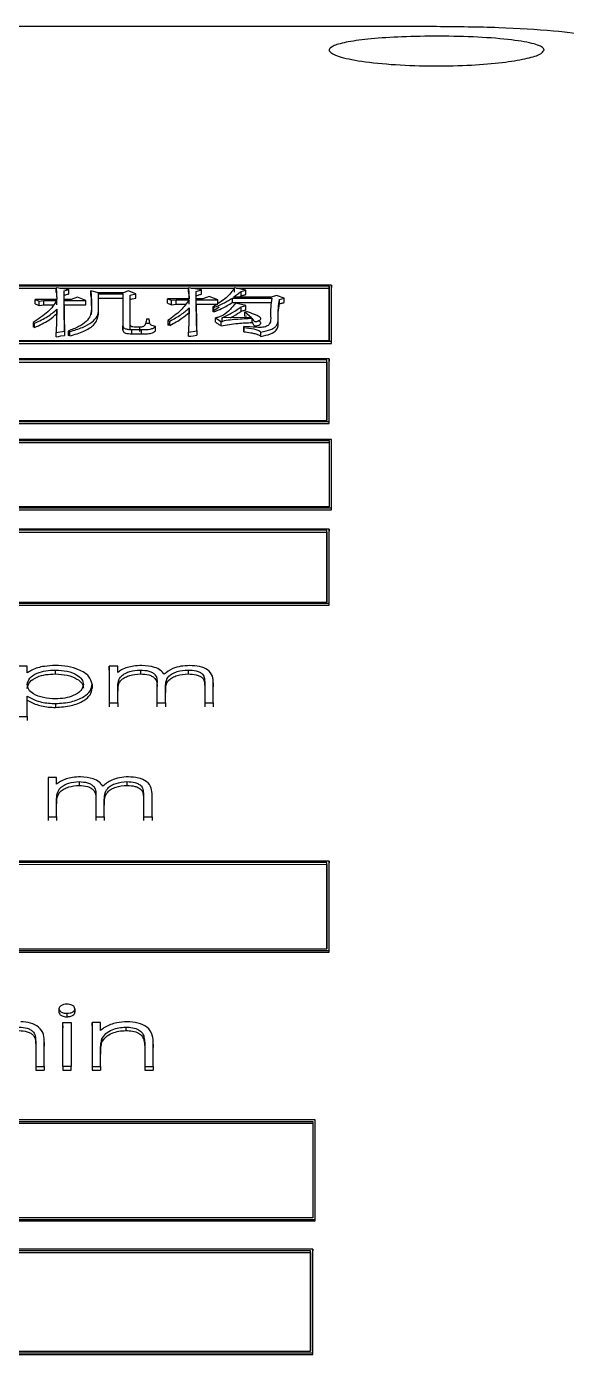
# Model space of a CAD drawing. Header units: millimetres. Extents: x 1953 to 4389, y 564 to 2287.
# Drawn here: x 2496.02 to 2507.33, y 2080.64 to 2108.46 of the extents above; entities that cross this region are included whole.
import ezdxf

# ---------------------------------------------------------------- set-up
doc = ezdxf.new("R2010")
doc.units = ezdxf.units.MM

msp = doc.modelspace()

# ---------------------------------------------------------------- linework, layer by layer
at = {"color": 7, "linetype": 'Continuous', "lineweight": 25}
for p, q in [((2504.608, 2108.456), (2467.608, 2108.458)), ((2502.409, 2103.04), (2480.426, 2103.04)), ((2502.359, 2103.022), (2480.476, 2103.023)), ((2491.191, 2102.976), (2496.642, 2102.976)), ((2496.642, 2102.987), (2496.653, 2102.738)), ((2496.902, 2102.949), (2496.642, 2102.987)), ((2496.642, 2102.895), (2496.642, 2102.987)), ((2496.717, 2102.976), (2499.412, 2102.976)), ((2496.805, 2102.923), (2496.902, 2102.949)), ((2496.805, 2102.738), (2496.805, 2102.923)), ((2496.805, 2102.922), (2496.805, 2102.923)), ((2496.902, 2102.857), (2496.902, 2102.949)), ((2497.367, 2102.919), (2497.378, 2102.707)), ((2497.529, 2102.88), (2497.367, 2102.919)), ((2497.367, 2102.827), (2497.367, 2102.919)), ((2498.146, 2102.922), (2498.049, 2102.88)), ((2498.308, 2102.857), (2498.146, 2102.922)), ((2499.412, 2102.983), (2499.422, 2102.753)), ((2499.682, 2102.945), (2499.412, 2102.983)), ((2499.412, 2102.891), (2499.412, 2102.983)), ((2499.462, 2102.976), (2500.368, 2102.976)), ((2499.574, 2102.911), (2499.682, 2102.945)), ((2499.682, 2102.853), (2499.682, 2102.945)), ((2500.612, 2102.934), (2500.374, 2102.983)), ((2500.374, 2102.891), (2500.374, 2102.983)), ((2500.408, 2102.976), (2502.359, 2102.976)), ((2500.515, 2102.911), (2500.612, 2102.934)), ((2500.612, 2102.842), (2500.612, 2102.934)), ((2502.359, 2103.022), (2502.359, 2102.976)), ((2502.409, 2103.04), (2502.409, 2102.992)), ((2502.409, 2101.818), (2502.409, 2102.992)), ((2496.199, 2102.738), (2496.285, 2102.707)), ((2496.653, 2102.738), (2496.199, 2102.738)), ((2496.199, 2102.646), (2496.199, 2102.738)), ((2496.285, 2102.707), (2496.383, 2102.719)), ((2496.285, 2102.615), (2496.285, 2102.707)), ((2496.383, 2102.719), (2496.653, 2102.719)), ((2496.383, 2102.627), (2496.383, 2102.719)), ((2496.653, 2102.627), (2496.653, 2102.719)), ((2496.805, 2102.738), (2496.805, 2102.83)), ((2496.956, 2102.738), (2496.805, 2102.738)), ((2496.805, 2102.646), (2496.805, 2102.738)), ((2496.805, 2102.719), (2497.259, 2102.719)), ((2496.805, 2102.627), (2496.805, 2102.719)), ((2497.086, 2102.788), (2496.956, 2102.738)), ((2497.259, 2102.719), (2497.086, 2102.788)), ((2497.259, 2102.627), (2497.259, 2102.719)), ((2497.378, 2102.707), (2497.378, 2102.52)), ((2497.378, 2102.615), (2497.378, 2102.707)), ((2498.049, 2102.88), (2497.529, 2102.88)), ((2497.529, 2102.788), (2497.529, 2102.88)), ((2497.529, 2102.52), (2497.529, 2102.861)), ((2497.529, 2102.861), (2498.038, 2102.861)), ((2497.529, 2102.769), (2497.529, 2102.861)), ((2497.529, 2102.769), (2498.038, 2102.769)), ((2497.529, 2102.428), (2497.529, 2102.769)), ((2498.038, 2102.861), (2498.038, 2102.189)), ((2498.038, 2102.861), (2498.038, 2102.769)), ((2498.038, 2102.769), (2498.038, 2102.098)), ((2498.189, 2102.834), (2498.308, 2102.857)), ((2498.189, 2102.217), (2498.189, 2102.834)), ((2498.189, 2102.832), (2498.189, 2102.834)), ((2498.189, 2102.126), (2498.189, 2102.742)), ((2498.308, 2102.765), (2498.308, 2102.857)), ((2498.968, 2102.753), (2499.055, 2102.723)), ((2499.422, 2102.753), (2498.968, 2102.753)), ((2498.968, 2102.662), (2498.968, 2102.753)), ((2499.055, 2102.723), (2499.152, 2102.734)), ((2499.055, 2102.631), (2499.055, 2102.723)), ((2499.152, 2102.734), (2499.422, 2102.734)), ((2499.152, 2102.642), (2499.152, 2102.734)), ((2499.152, 2102.642), (2499.349, 2102.642)), ((2499.422, 2102.642), (2499.422, 2102.734)), ((2499.574, 2102.753), (2499.574, 2102.911)), ((2499.574, 2102.91), (2499.574, 2102.911)), ((2499.574, 2102.753), (2499.574, 2102.819)), ((2499.714, 2102.753), (2499.574, 2102.753)), ((2499.574, 2102.662), (2499.574, 2102.753)), ((2499.574, 2102.734), (2500.028, 2102.734)), ((2499.574, 2102.642), (2499.574, 2102.734)), ((2499.574, 2102.642), (2500.028, 2102.642)), ((2499.844, 2102.8), (2499.714, 2102.753)), ((2500.028, 2102.734), (2499.844, 2102.8)), ((2500.028, 2102.658), (2500.028, 2102.734)), ((2500.331, 2102.769), (2501.153, 2102.769)), ((2500.331, 2102.677), (2500.331, 2102.769)), ((2500.331, 2102.677), (2501.153, 2102.677)), ((2501.142, 2102.788), (2500.353, 2102.788)), ((2500.612, 2102.614), (2500.396, 2102.664)), ((2500.473, 2102.788), (2500.515, 2102.819)), ((2500.515, 2102.819), (2500.515, 2102.911)), ((2501.251, 2102.827), (2501.142, 2102.788)), ((2501.413, 2102.769), (2501.251, 2102.827)), ((2501.315, 2102.742), (2501.413, 2102.769)), ((2501.315, 2102.65), (2501.315, 2102.742)), ((2501.413, 2102.677), (2501.413, 2102.769)), ((2496.383, 2102.627), (2496.58, 2102.627)), ((2496.653, 2102.535), (2496.642, 2102.051)), ((2496.653, 2102.444), (2496.653, 2102.535)), ((2496.805, 2102.627), (2497.259, 2102.627)), ((2496.815, 2102.08), (2496.805, 2102.6)), ((2497.378, 2102.615), (2497.378, 2102.474)), ((2497.378, 2102.428), (2497.378, 2102.52)), ((2497.529, 2102.428), (2497.529, 2102.52)), ((2499.422, 2102.563), (2499.412, 2102.059)), ((2499.422, 2102.471), (2499.422, 2102.563)), ((2499.585, 2102.084), (2499.574, 2102.617)), ((2499.942, 2102.571), (2499.92, 2102.582)), ((2499.92, 2102.582), (2499.92, 2102.491)), ((2500.051, 2102.579), (2499.92, 2102.491)), ((2499.942, 2102.479), (2499.92, 2102.491)), ((2499.942, 2102.479), (2499.942, 2102.571)), ((2500.731, 2102.365), (2500.115, 2102.357)), ((2500.515, 2102.59), (2500.612, 2102.614)), ((2500.515, 2102.498), (2500.515, 2102.59)), ((2500.591, 2102.48), (2500.623, 2102.488)), ((2500.591, 2102.48), (2500.731, 2102.365)), ((2500.591, 2102.389), (2500.591, 2102.48)), ((2500.591, 2102.389), (2500.623, 2102.396)), ((2500.612, 2102.522), (2500.612, 2102.614)), ((2496.156, 2102.257), (2496.188, 2102.245)), ((2496.156, 2102.257), (2496.156, 2102.166)), ((2496.188, 2102.154), (2496.156, 2102.166)), ((2496.188, 2102.154), (2496.188, 2102.245)), ((2498.038, 2102.098), (2498.038, 2102.189)), ((2498.222, 2102.112), (2498.427, 2102.112)), ((2498.222, 2102.021), (2498.222, 2102.112)), ((2498.395, 2102.161), (2498.297, 2102.161)), ((2498.395, 2102.07), (2498.395, 2102.161)), ((2498.427, 2102.021), (2498.427, 2102.112)), ((2498.535, 2102.337), (2498.589, 2102.337)), ((2498.535, 2102.246), (2498.589, 2102.246)), ((2498.719, 2102.082), (2498.719, 2102.173)), ((2498.979, 2102.297), (2499.022, 2102.289)), ((2498.979, 2102.297), (2498.979, 2102.206)), ((2499.022, 2102.24), (2498.979, 2102.206)), ((2499.022, 2102.198), (2498.979, 2102.206)), ((2499.022, 2102.198), (2499.022, 2102.289)), ((2499.412, 2102.059), (2499.585, 2102.084)), ((2499.585, 2102.084), (2499.585, 2101.993)), ((2499.974, 2102.266), (2499.974, 2102.357)), ((2499.974, 2102.357), (2500.093, 2102.281)), ((2500.093, 2102.19), (2500.093, 2102.281)), ((2500.115, 2102.266), (2500.115, 2102.357)), ((2500.569, 2102.157), (2500.569, 2102.173)), ((2500.569, 2102.173), (2500.569, 2102.082)), ((2500.569, 2102.066), (2500.569, 2102.157)), ((2500.569, 2102.066), (2500.569, 2102.082)), ((2500.742, 2102.258), (2500.742, 2102.349)), ((2480.426, 2101.865), (2502.409, 2101.864)), ((2480.426, 2101.819), (2502.409, 2101.818)), ((2480.476, 2101.884), (2502.359, 2101.883)), ((2496.642, 2102.051), (2496.815, 2102.08)), ((2496.642, 2101.96), (2496.642, 2102.051)), ((2496.815, 2102.08), (2496.815, 2101.989)), ((2496.891, 2102.08), (2496.891, 2101.989)), ((2496.924, 2102.068), (2496.891, 2102.08)), ((2496.924, 2101.977), (2496.891, 2101.989)), ((2496.924, 2101.977), (2496.924, 2102.068)), ((2498.222, 2102.021), (2498.427, 2102.021)), ((2499.412, 2101.969), (2499.412, 2102.059)), ((2500.926, 2101.968), (2500.926, 2102.059)), ((2502.409, 2101.818), (2502.409, 2101.864)), ((2502.359, 2101.494), (2480.376, 2101.494)), ((2502.309, 2101.475), (2480.426, 2101.475)), ((2480.426, 2101.43), (2502.309, 2101.429)), ((2502.309, 2101.429), (2502.309, 2101.475)), ((2502.359, 2101.494), (2502.359, 2101.448)), ((2502.359, 2100.143), (2502.359, 2101.448)), ((2480.376, 2100.188), (2502.359, 2100.188)), ((2480.376, 2100.144), (2502.359, 2100.143)), ((2480.426, 2100.209), (2502.309, 2100.209)), ((2502.359, 2100.143), (2502.359, 2100.188)), ((2502.409, 2099.809), (2480.426, 2099.809)), ((2480.476, 2099.788), (2502.359, 2099.787)), ((2480.476, 2099.744), (2502.359, 2099.743)), ((2502.359, 2099.787), (2502.359, 2099.743)), ((2502.409, 2099.765), (2502.409, 2099.809)), ((2502.409, 2098.334), (2502.409, 2099.765)), ((2480.426, 2098.378), (2502.409, 2098.377)), ((2480.426, 2098.335), (2502.409, 2098.334)), ((2502.359, 2098.4), (2480.476, 2098.401)), ((2502.409, 2098.334), (2502.409, 2098.377)), ((2502.359, 2097.931), (2480.376, 2097.932)), ((2502.359, 2097.931), (2502.359, 2097.889)), ((2502.309, 2097.908), (2480.426, 2097.909)), ((2480.426, 2097.866), (2502.309, 2097.865)), ((2502.309, 2097.865), (2502.309, 2097.908)), ((2502.359, 2096.334), (2502.359, 2097.889)), ((2480.376, 2096.376), (2502.359, 2096.376)), ((2480.376, 2096.335), (2502.359, 2096.334)), ((2480.426, 2096.401), (2502.309, 2096.401)), ((2502.359, 2096.334), (2502.359, 2096.376)), ((2496.033, 2095.059), (2495.853, 2095.059)), ((2496.033, 2094.918), (2496.033, 2095.059)), ((2496.622, 2094.979), (2496.622, 2094.898)), ((2497.751, 2095.059), (2497.751, 2094.29)), ((2497.751, 2094.978), (2497.751, 2095.059)), ((2497.93, 2095.059), (2497.751, 2095.059)), ((2497.751, 2094.977), (2497.751, 2094.209)), ((2497.93, 2094.927), (2497.93, 2095.059)), ((2498.403, 2094.979), (2498.403, 2094.897)), ((2499.404, 2094.979), (2499.404, 2094.898)), ((2497.392, 2094.679), (2497.392, 2094.598)), ((2497.93, 2094.29), (2497.93, 2094.616)), ((2497.93, 2094.616), (2497.93, 2094.535)), ((2498.751, 2094.684), (2498.751, 2094.29)), ((2498.751, 2094.684), (2498.751, 2094.602)), ((2498.93, 2094.29), (2498.93, 2094.592)), ((2498.93, 2094.592), (2498.93, 2094.511)), ((2499.751, 2094.71), (2499.751, 2094.29)), ((2499.751, 2094.71), (2499.751, 2094.629)), ((2499.751, 2094.628), (2499.751, 2094.209)), ((2499.93, 2094.29), (2499.93, 2094.709)), ((2499.93, 2094.709), (2499.93, 2094.628)), ((2496.033, 2094.002), (2496.033, 2094.431)), ((2496.629, 2094.277), (2496.629, 2094.196)), ((2497.751, 2094.29), (2497.751, 2094.21)), ((2497.751, 2094.29), (2497.93, 2094.29)), ((2497.93, 2094.29), (2497.93, 2094.21)), ((2498.751, 2094.29), (2498.751, 2094.21)), ((2498.751, 2094.29), (2498.93, 2094.29)), ((2498.93, 2094.29), (2498.93, 2094.21)), ((2499.751, 2094.29), (2499.751, 2094.21)), ((2499.751, 2094.29), (2499.93, 2094.29)), ((2499.93, 2094.29), (2499.93, 2094.21)), ((2495.853, 2094.002), (2496.033, 2094.002)), ((2496.033, 2094.002), (2496.033, 2093.922)), ((2496.469, 2092.726), (2496.469, 2091.904)), ((2496.469, 2092.726), (2496.469, 2092.648)), ((2496.648, 2092.726), (2496.469, 2092.726)), ((2496.469, 2092.648), (2496.469, 2091.826)), ((2496.648, 2092.585), (2496.648, 2092.726)), ((2497.121, 2092.641), (2497.121, 2092.562)), ((2498.122, 2092.641), (2498.122, 2092.562)), ((2498.469, 2092.352), (2498.469, 2091.904)), ((2498.469, 2092.352), (2498.469, 2092.274)), ((2498.648, 2091.904), (2498.648, 2092.351)), ((2498.648, 2092.274), (2498.648, 2092.351)), ((2496.648, 2091.904), (2496.648, 2092.252)), ((2496.648, 2092.252), (2496.648, 2092.174)), ((2497.469, 2092.324), (2497.469, 2091.904)), ((2497.469, 2092.324), (2497.469, 2092.246)), ((2497.648, 2091.904), (2497.648, 2092.226)), ((2497.648, 2092.226), (2497.648, 2092.148)), ((2498.469, 2092.274), (2498.469, 2091.826)), ((2496.469, 2091.904), (2496.469, 2091.826)), ((2496.469, 2091.904), (2496.648, 2091.904)), ((2496.648, 2091.904), (2496.648, 2091.826)), ((2497.469, 2091.904), (2497.469, 2091.826)), ((2497.469, 2091.904), (2497.648, 2091.904)), ((2497.648, 2091.904), (2497.648, 2091.826)), ((2498.469, 2091.904), (2498.469, 2091.826)), ((2498.469, 2091.904), (2498.648, 2091.904)), ((2498.648, 2091.904), (2498.648, 2091.826)), ((2502.359, 2090.976), (2480.226, 2090.976)), ((2502.359, 2090.976), (2502.359, 2090.938)), ((2502.309, 2090.947), (2480.276, 2090.947)), ((2480.276, 2090.909), (2502.309, 2090.908)), ((2502.309, 2090.908), (2502.309, 2090.947)), ((2502.359, 2089.068), (2502.359, 2090.938)), ((2480.226, 2089.105), (2502.359, 2089.105)), ((2480.226, 2089.068), (2502.359, 2089.068)), ((2480.276, 2089.135), (2502.309, 2089.135)), ((2502.359, 2089.068), (2502.359, 2089.105)), ((2496.699, 2087.882), (2496.699, 2087.81)), ((2496.865, 2087.787), (2496.865, 2087.714)), ((2497.033, 2087.882), (2497.033, 2087.81)), ((2496.776, 2086.67), (2496.776, 2087.594)), ((2496.776, 2087.522), (2496.776, 2087.594)), ((2496.776, 2087.594), (2496.956, 2087.594)), ((2496.776, 2087.522), (2496.776, 2087.481)), ((2496.956, 2087.594), (2496.956, 2086.67)), ((2497.392, 2087.594), (2497.392, 2086.67)), ((2497.392, 2087.522), (2497.392, 2087.594)), ((2497.571, 2087.594), (2497.392, 2087.594)), ((2497.392, 2087.522), (2497.392, 2086.599)), ((2497.571, 2087.429), (2497.571, 2087.594)), ((2498.096, 2087.498), (2498.096, 2087.426)), ((2496.212, 2087.173), (2496.212, 2086.67)), ((2496.212, 2087.173), (2496.212, 2087.102)), ((2496.212, 2087.102), (2496.212, 2086.599)), ((2496.392, 2086.67), (2496.392, 2087.173)), ((2496.392, 2087.173), (2496.392, 2087.101)), ((2497.599, 2087.254), (2497.599, 2087.183)), ((2498.473, 2087.317), (2498.473, 2087.245)), ((2498.494, 2087.107), (2498.494, 2086.67)), ((2498.494, 2087.107), (2498.494, 2087.035)), ((2498.674, 2087.081), (2498.674, 2087.153)), ((2498.674, 2086.67), (2498.674, 2087.144)), ((2498.674, 2087.144), (2498.674, 2087.073)), ((2497.571, 2087.016), (2497.571, 2086.944)), ((2497.571, 2086.67), (2497.571, 2087.006)), ((2497.571, 2087.006), (2497.571, 2086.935)), ((2498.494, 2087.035), (2498.494, 2086.599)), ((2496.212, 2086.67), (2496.212, 2086.599)), ((2496.212, 2086.67), (2496.392, 2086.67)), ((2496.212, 2086.599), (2496.392, 2086.599)), ((2496.392, 2086.67), (2496.392, 2086.599)), ((2496.776, 2086.67), (2496.776, 2086.599)), ((2496.956, 2086.67), (2496.776, 2086.67)), ((2496.776, 2086.648), (2496.776, 2086.599)), ((2496.776, 2086.599), (2496.956, 2086.599)), ((2496.956, 2086.599), (2496.956, 2086.67)), ((2497.392, 2086.67), (2497.392, 2086.599)), ((2497.392, 2086.67), (2497.571, 2086.67)), ((2497.392, 2086.599), (2497.571, 2086.599)), ((2497.571, 2086.67), (2497.571, 2086.599)), ((2498.494, 2086.67), (2498.494, 2086.599)), ((2498.494, 2086.67), (2498.674, 2086.67)), ((2498.494, 2086.599), (2498.674, 2086.599)), ((2498.674, 2086.67), (2498.674, 2086.599)), ((2502.064, 2085.554), (2479.931, 2085.554)), ((2479.981, 2085.521), (2502.014, 2085.521)), ((2479.981, 2085.487), (2502.014, 2085.486)), ((2502.014, 2085.521), (2502.014, 2085.486)), ((2502.064, 2085.518), (2502.064, 2085.554)), ((2502.064, 2083.437), (2502.064, 2085.518)), ((2479.931, 2083.471), (2502.064, 2083.471)), ((2502.014, 2083.504), (2479.981, 2083.504)), ((2502.064, 2083.437), (2502.064, 2083.471)), ((2479.931, 2083.437), (2502.064, 2083.437)), ((2502.014, 2082.847), (2479.881, 2082.847)), ((2501.964, 2082.813), (2479.931, 2082.813)), ((2479.931, 2082.78), (2501.964, 2082.78)), ((2501.964, 2082.78), (2501.964, 2082.813)), ((2502.014, 2082.847), (2502.014, 2082.813)), ((2502.014, 2080.641), (2502.014, 2082.813)), ((2479.881, 2080.673), (2502.014, 2080.673)), ((2479.931, 2080.708), (2501.964, 2080.708)), ((2502.014, 2080.641), (2502.014, 2080.673)), ((2479.881, 2080.642), (2502.014, 2080.641))]:
    msp.add_line(p, q, dxfattribs=at)
at = {"color": 7, "linetype": 'Continuous', "lineweight": 25, "flags": 128}
for points in [[(2498.189, 2102.742), (2498.234, 2102.751), (2498.271, 2102.758), (2498.308, 2102.765)], [(2499.055, 2102.631), (2499.103, 2102.636), (2499.152, 2102.642)], [(2496.285, 2102.615), (2496.334, 2102.621), (2496.383, 2102.627)], [(2496.642, 2101.96), (2496.689, 2101.968), (2496.735, 2101.976), (2496.815, 2101.989)], [(2499.412, 2101.969), (2499.459, 2101.975), (2499.506, 2101.982), (2499.585, 2101.993)]]:
    msp.add_lwpolyline(points, dxfattribs=at)
at = {"color": 7, "linetype": 'Continuous', "lineweight": 25}
for points, knots in [([(2506.858, 2107.966), (2506.837, 2107.934), (2506.796, 2107.87), (2506.474, 2107.778), (2505.986, 2107.699), (2505.326, 2107.644), (2504.545, 2107.625), (2503.732, 2107.652), (2503.02, 2107.724), (2502.535, 2107.826), (2502.373, 2107.912), (2502.347, 2107.989), (2502.429, 2108.06), (2502.739, 2108.141), (2503.231, 2108.205), (2503.889, 2108.247), (2504.67, 2108.262), (2505.483, 2108.242), (2506.195, 2108.185), (2506.678, 2108.1), (2506.846, 2108.021), (2506.856, 2107.976), (2506.858, 2107.966)], [0, 0, 0, 0, 0.0462762, 0.0927191, 0.1417154, 0.1951897, 0.2536855, 0.3152612, 0.376912, 0.4343703, 0.4858167, 0.5000047, 0.5462543, 0.592701, 0.6417985, 0.6951551, 0.753514, 0.8153974, 0.8768635, 0.9341609, 0.9857367, 1, 1, 1, 1]), ([(2508.608, 2107.966), (2508.571, 2108.021), (2508.498, 2108.131), (2507.928, 2108.267), (2507.06, 2108.372), (2505.913, 2108.443), (2505.048, 2108.452), (2504.608, 2108.456)], [0, 0, 0, 0, 0.184668, 0.369995, 0.565851, 0.779444, 1, 1, 1, 1]), ([(2500.374, 2102.983), (2500.324, 2102.913), (2500.224, 2102.772), (2500.022, 2102.646), (2499.92, 2102.582)], [0, 0, 0, 0, 0.496751, 1, 1, 1, 1]), ([(2502.359, 2101.883), (2502.359, 2102.005), (2502.359, 2102.248), (2502.359, 2102.629), (2502.359, 2102.883), (2502.359, 2103.022)], [0, 0, 0, 0, 0.309667, 0.619335, 1, 1, 1, 1]), ([(2502.359, 2102.976), (2502.359, 2102.866), (2502.359, 2102.646), (2502.359, 2102.283), (2502.359, 2102.025), (2502.359, 2101.883)], [0, 0, 0, 0, 0.312228, 0.624456, 1, 1, 1, 1]), ([(2502.409, 2101.864), (2502.409, 2101.986), (2502.409, 2102.23), (2502.409, 2102.623), (2502.409, 2102.888), (2502.409, 2103.04)], [0, 0, 0, 0, 0.300086, 0.600172, 1, 1, 1, 1]), ([(2496.653, 2102.719), (2496.6, 2102.638), (2496.492, 2102.476), (2496.268, 2102.331), (2496.156, 2102.257)], [0, 0, 0, 0, 0.497121, 1, 1, 1, 1]), ([(2496.199, 2102.646), (2496.211, 2102.642), (2496.232, 2102.634), (2496.261, 2102.624), (2496.277, 2102.618), (2496.285, 2102.615)], [0, 0, 0, 0, 0.428612, 0.714306, 1, 1, 1, 1]), ([(2496.642, 2102.895), (2496.645, 2102.867), (2496.649, 2102.815), (2496.651, 2102.763), (2496.652, 2102.738)], [0, 0, 0, 0, 0.53069, 1, 1, 1, 1]), ([(2496.805, 2102.83), (2496.818, 2102.834), (2496.841, 2102.84), (2496.874, 2102.849), (2496.893, 2102.855), (2496.902, 2102.857)], [0, 0, 0, 0, 0.420135, 0.710067, 1, 1, 1, 1]), ([(2496.805, 2102.6), (2496.805, 2102.622), (2496.805, 2102.662), (2496.805, 2102.701), (2496.805, 2102.719)], [0, 0, 0, 0, 0.56, 1, 1, 1, 1]), ([(2496.805, 2102.554), (2496.805, 2102.59), (2496.805, 2102.66), (2496.805, 2102.7), (2496.805, 2102.719)], [0, 0, 0, 0, 0.510039, 1, 1, 1, 1]), ([(2497.367, 2102.827), (2497.37, 2102.8), (2497.374, 2102.751), (2497.377, 2102.681), (2497.378, 2102.637), (2497.378, 2102.615)], [0, 0, 0, 0, 0.384139, 0.692048, 1, 1, 1, 1]), ([(2498.968, 2102.662), (2498.98, 2102.657), (2499.001, 2102.65), (2499.03, 2102.64), (2499.046, 2102.634), (2499.055, 2102.631)], [0, 0, 0, 0, 0.428612, 0.714306, 1, 1, 1, 1]), ([(2499.422, 2102.734), (2499.37, 2102.659), (2499.265, 2102.508), (2499.075, 2102.368), (2498.979, 2102.297)], [0, 0, 0, 0, 0.497559, 1, 1, 1, 1]), ([(2499.412, 2102.891), (2499.414, 2102.863), (2499.419, 2102.817), (2499.42, 2102.771), (2499.421, 2102.753)], [0, 0, 0, 0, 0.616417, 1, 1, 1, 1]), ([(2499.574, 2102.819), (2499.587, 2102.823), (2499.611, 2102.831), (2499.648, 2102.842), (2499.671, 2102.85), (2499.682, 2102.853)], [0, 0, 0, 0, 0.362138, 0.681069, 1, 1, 1, 1]), ([(2499.574, 2102.617), (2499.574, 2102.639), (2499.574, 2102.678), (2499.574, 2102.717), (2499.574, 2102.734)], [0, 0, 0, 0, 0.56, 1, 1, 1, 1]), ([(2499.574, 2102.572), (2499.574, 2102.607), (2499.574, 2102.677), (2499.574, 2102.715), (2499.574, 2102.734)], [0, 0, 0, 0, 0.510364, 1, 1, 1, 1]), ([(2499.574, 2102.642), (2499.574, 2102.622), (2499.574, 2102.58), (2499.574, 2102.575), (2499.574, 2102.572)], [0, 0, 0, 0, 0.489538, 1, 1, 1, 1]), ([(2499.942, 2102.571), (2500.02, 2102.604), (2500.164, 2102.666), (2500.279, 2102.737), (2500.331, 2102.769)], [0, 0, 0, 0, 0.5414486, 1, 1, 1, 1]), ([(2499.942, 2102.479), (2499.998, 2102.502), (2500.099, 2102.544), (2500.225, 2102.612), (2500.296, 2102.655), (2500.331, 2102.677)], [0, 0, 0, 0, 0.3812522, 0.6899418, 1, 1, 1, 1]), ([(2500.396, 2102.664), (2500.35, 2102.608), (2500.269, 2102.51), (2500.139, 2102.404), (2500.022, 2102.362), (2499.984, 2102.358), (2499.974, 2102.357)], [0, 0, 0, 0, 0.494165, 0.869161, 0.966217, 1, 1, 1, 1]), ([(2500.353, 2102.788), (2500.38, 2102.81), (2500.432, 2102.852), (2500.489, 2102.892), (2500.515, 2102.911)], [0, 0, 0, 0, 0.532976, 1, 1, 1, 1]), ([(2500.515, 2102.819), (2500.529, 2102.822), (2500.553, 2102.828), (2500.585, 2102.835), (2500.603, 2102.84), (2500.612, 2102.842)], [0, 0, 0, 0, 0.4398816, 0.7199406, 1, 1, 1, 1]), ([(2501.153, 2102.769), (2501.139, 2102.641), (2501.119, 2102.466), (2501.14, 2102.267), (2501.078, 2102.194), (2501.023, 2102.169), (2500.968, 2102.157), (2500.902, 2102.155), (2500.77, 2102.163), (2500.658, 2102.169), (2500.569, 2102.173)], [0, 0, 0, 0, 0.489233, 0.672718, 0.735367, 0.76608, 0.796242, 0.828596, 0.864188, 1, 1, 1, 1]), ([(2500.926, 2102.059), (2501.001, 2102.074), (2501.111, 2102.096), (2501.212, 2102.148), (2501.297, 2102.236), (2501.276, 2102.442), (2501.3, 2102.622), (2501.315, 2102.742)], [0, 0, 0, 0, 0.132026, 0.196101, 0.258534, 0.505562, 1, 1, 1, 1]), ([(2500.926, 2101.968), (2500.999, 2101.982), (2501.14, 2102.009), (2501.306, 2102.125), (2501.271, 2102.349), (2501.298, 2102.531), (2501.315, 2102.65)], [0, 0, 0, 0, 0.127764, 0.249157, 0.505692, 1, 1, 1, 1]), ([(2501.315, 2102.65), (2501.329, 2102.654), (2501.352, 2102.66), (2501.385, 2102.669), (2501.403, 2102.674), (2501.413, 2102.677)], [0, 0, 0, 0, 0.4201352, 0.7100675, 1, 1, 1, 1]), ([(2496.188, 2102.245), (2496.285, 2102.29), (2496.476, 2102.377), (2496.594, 2102.483), (2496.653, 2102.535)], [0, 0, 0, 0, 0.504453, 1, 1, 1, 1]), ([(2496.188, 2102.154), (2496.295, 2102.204), (2496.486, 2102.292), (2496.602, 2102.398), (2496.653, 2102.444)], [0, 0, 0, 0, 0.564212, 1, 1, 1, 1]), ([(2496.805, 2102.627), (2496.805, 2102.606), (2496.805, 2102.564), (2496.805, 2102.557), (2496.805, 2102.554)], [0, 0, 0, 0, 0.489863, 1, 1, 1, 1]), ([(2496.805, 2102.554), (2496.805, 2102.49), (2496.806, 2102.426), (2496.807, 2102.378), (2496.807, 2102.367), (2496.808, 2102.324), (2496.811, 2102.197), (2496.814, 2102.077), (2496.815, 2101.989)], [0, 0, 0, 0, 0.252264, 0.254266, 0.269843, 0.313981, 0.501513, 1, 1, 1, 1]), ([(2496.815, 2102.08), (2496.814, 2102.168), (2496.811, 2102.286), (2496.809, 2102.414), (2496.807, 2102.504), (2496.805, 2102.532), (2496.805, 2102.554)], [0, 0, 0, 0, 0.498567, 0.668599, 0.747849, 1, 1, 1, 1]), ([(2497.378, 2102.52), (2497.373, 2102.479), (2497.364, 2102.398), (2497.275, 2102.279), (2497.12, 2102.168), (2496.968, 2102.109), (2496.891, 2102.08)], [0, 0, 0, 0, 0.245487, 0.49251, 0.743419, 1, 1, 1, 1]), ([(2496.924, 2102.068), (2497.017, 2102.095), (2497.2, 2102.15), (2497.398, 2102.262), (2497.512, 2102.389), (2497.524, 2102.476), (2497.529, 2102.52)], [0, 0, 0, 0, 0.258234, 0.509748, 0.755949, 1, 1, 1, 1]), ([(2496.924, 2101.977), (2497.027, 2102.008), (2497.23, 2102.069), (2497.48, 2102.224), (2497.511, 2102.351), (2497.529, 2102.428)], [0, 0, 0, 0, 0.289468, 0.570368, 1, 1, 1, 1]), ([(2499.022, 2102.289), (2499.102, 2102.332), (2499.261, 2102.418), (2499.369, 2102.515), (2499.422, 2102.563)], [0, 0, 0, 0, 0.503094, 1, 1, 1, 1]), ([(2499.022, 2102.198), (2499.111, 2102.246), (2499.269, 2102.332), (2499.376, 2102.429), (2499.422, 2102.471)], [0, 0, 0, 0, 0.562949, 1, 1, 1, 1]), ([(2499.585, 2102.084), (2499.583, 2102.174), (2499.58, 2102.309), (2499.577, 2102.457), (2499.576, 2102.52), (2499.575, 2102.542), (2499.575, 2102.559), (2499.574, 2102.578), (2499.574, 2102.574), (2499.574, 2102.572)], [0, 0, 0, 0, 0.496744, 0.745118, 0.829845, 0.854799, 0.869312, 0.93209, 1, 1, 1, 1]), ([(2499.574, 2102.572), (2499.575, 2102.506), (2499.575, 2102.437), (2499.577, 2102.347), (2499.58, 2102.216), (2499.583, 2102.083), (2499.585, 2101.993)], [0, 0, 0, 0, 0.252176, 0.267142, 0.501453, 1, 1, 1, 1]), ([(2500.115, 2102.357), (2500.191, 2102.394), (2500.341, 2102.467), (2500.457, 2102.549), (2500.515, 2102.59)], [0, 0, 0, 0, 0.5023466, 1, 1, 1, 1]), ([(2500.293, 2102.359), (2500.315, 2102.37), (2500.4, 2102.414), (2500.466, 2102.462), (2500.515, 2102.498)], [0, 0, 0, 0, 0.250656, 1, 1, 1, 1]), ([(2500.515, 2102.498), (2500.529, 2102.502), (2500.553, 2102.507), (2500.585, 2102.515), (2500.603, 2102.52), (2500.612, 2102.522)], [0, 0, 0, 0, 0.439858, 0.719929, 1, 1, 1, 1]), ([(2500.742, 2102.349), (2500.75, 2102.335), (2500.763, 2102.314), (2500.78, 2102.29), (2500.795, 2102.282), (2500.802, 2102.28), (2500.807, 2102.279), (2500.813, 2102.278), (2500.822, 2102.278), (2500.838, 2102.28), (2500.859, 2102.286), (2500.887, 2102.296), (2500.914, 2102.312), (2500.93, 2102.333), (2500.921, 2102.356), (2500.901, 2102.376), (2500.856, 2102.4), (2500.766, 2102.439), (2500.681, 2102.468), (2500.623, 2102.488)], [0, 0, 0, 0, 0.12083, 0.185578, 0.200463, 0.207293, 0.213836, 0.220353, 0.227161, 0.24221, 0.277123, 0.31159, 0.371541, 0.433275, 0.493638, 0.554959, 0.617623, 0.744187, 1, 1, 1, 1]), ([(2498.038, 2102.189), (2498.039, 2102.179), (2498.041, 2102.164), (2498.058, 2102.146), (2498.079, 2102.133), (2498.108, 2102.123), (2498.156, 2102.114), (2498.195, 2102.113), (2498.222, 2102.112)], [0, 0, 0, 0, 0.238558, 0.359397, 0.482171, 0.608306, 0.737736, 1, 1, 1, 1]), ([(2498.038, 2102.098), (2498.039, 2102.087), (2498.042, 2102.065), (2498.084, 2102.036), (2498.153, 2102.023), (2498.199, 2102.022), (2498.222, 2102.021)], [0, 0, 0, 0, 0.268078, 0.541055, 0.767668, 1, 1, 1, 1]), ([(2498.297, 2102.161), (2498.28, 2102.161), (2498.253, 2102.162), (2498.224, 2102.17), (2498.204, 2102.181), (2498.191, 2102.197), (2498.19, 2102.211), (2498.189, 2102.217)], [0, 0, 0, 0, 0.263272, 0.391385, 0.516554, 0.759179, 1, 1, 1, 1]), ([(2498.535, 2102.337), (2498.527, 2102.305), (2498.512, 2102.253), (2498.501, 2102.192), (2498.457, 2102.169), (2498.428, 2102.162), (2498.406, 2102.161), (2498.395, 2102.161)], [0, 0, 0, 0, 0.493872, 0.802594, 0.866234, 0.93227, 1, 1, 1, 1]), ([(2498.427, 2102.112), (2498.49, 2102.111), (2498.569, 2102.11), (2498.648, 2102.129), (2498.687, 2102.147), (2498.706, 2102.162), (2498.719, 2102.173)], [0, 0, 0, 0, 0.514198, 0.639, 0.761004, 1, 1, 1, 1]), ([(2498.427, 2102.021), (2498.461, 2102.022), (2498.528, 2102.023), (2498.626, 2102.027), (2498.686, 2102.054), (2498.708, 2102.073), (2498.719, 2102.082)], [0, 0, 0, 0, 0.2895179, 0.5749505, 0.7896564, 1, 1, 1, 1]), ([(2498.719, 2102.173), (2498.702, 2102.177), (2498.667, 2102.184), (2498.626, 2102.202), (2498.605, 2102.224), (2498.591, 2102.269), (2498.59, 2102.307), (2498.589, 2102.337)], [0, 0, 0, 0, 0.131971, 0.260261, 0.384427, 0.507933, 1, 1, 1, 1]), ([(2499.974, 2102.266), (2499.994, 2102.253), (2500.034, 2102.228), (2500.073, 2102.203), (2500.093, 2102.19)], [0, 0, 0, 0, 0.4999998, 1, 1, 1, 1]), ([(2500.093, 2102.281), (2500.142, 2102.293), (2500.239, 2102.315), (2500.462, 2102.333), (2500.63, 2102.343), (2500.742, 2102.349)], [0, 0, 0, 0, 0.2461025, 0.4965719, 1, 1, 1, 1]), ([(2500.093, 2102.19), (2500.209, 2102.209), (2500.418, 2102.244), (2500.642, 2102.254), (2500.742, 2102.258)], [0, 0, 0, 0, 0.555157, 1, 1, 1, 1]), ([(2500.569, 2102.157), (2500.641, 2102.147), (2500.748, 2102.133), (2500.854, 2102.102), (2500.904, 2102.08), (2500.919, 2102.066), (2500.926, 2102.059)], [0, 0, 0, 0, 0.509381, 0.758484, 0.880594, 1, 1, 1, 1]), ([(2500.742, 2102.258), (2500.751, 2102.242), (2500.762, 2102.222), (2500.78, 2102.2), (2500.791, 2102.193), (2500.8, 2102.189), (2500.809, 2102.187), (2500.819, 2102.187), (2500.837, 2102.189), (2500.87, 2102.198), (2500.907, 2102.214), (2500.929, 2102.238), (2500.922, 2102.264), (2500.905, 2102.283), (2500.884, 2102.292), (2500.879, 2102.294)], [0, 0, 0, 0, 0.228789, 0.293472, 0.325017, 0.349064, 0.365366, 0.381722, 0.40697, 0.473331, 0.60469, 0.720341, 0.824657, 0.962766, 1, 1, 1, 1]), ([(2500.569, 2102.066), (2500.618, 2102.059), (2500.698, 2102.049), (2500.801, 2102.027), (2500.88, 2102.003), (2500.911, 2101.98), (2500.926, 2101.968)], [0, 0, 0, 0, 0.3480027, 0.5708413, 0.789242, 1, 1, 1, 1]), ([(2502.309, 2100.209), (2502.309, 2100.343), (2502.309, 2100.613), (2502.309, 2101.036), (2502.309, 2101.319), (2502.309, 2101.475)], [0, 0, 0, 0, 0.309667, 0.619335, 1, 1, 1, 1]), ([(2502.309, 2101.429), (2502.309, 2101.327), (2502.309, 2101.123), (2502.309, 2100.72), (2502.309, 2100.41), (2502.309, 2100.209)], [0, 0, 0, 0, 0.2589568, 0.5179136, 1, 1, 1, 1]), ([(2502.359, 2100.188), (2502.359, 2100.323), (2502.359, 2100.592), (2502.359, 2101.029), (2502.359, 2101.325), (2502.359, 2101.494)], [0, 0, 0, 0, 0.3000859, 0.6001718, 1, 1, 1, 1]), ([(2502.359, 2099.787), (2502.359, 2099.648), (2502.359, 2099.369), (2502.359, 2098.908), (2502.359, 2098.581), (2502.359, 2098.4)], [0, 0, 0, 0, 0.309667, 0.619335, 1, 1, 1, 1]), ([(2502.359, 2099.743), (2502.359, 2099.631), (2502.359, 2099.406), (2502.359, 2098.962), (2502.359, 2098.622), (2502.359, 2098.4)], [0, 0, 0, 0, 0.257946, 0.515892, 1, 1, 1, 1]), ([(2502.409, 2098.377), (2502.409, 2098.524), (2502.409, 2098.819), (2502.409, 2099.298), (2502.409, 2099.623), (2502.409, 2099.809)], [0, 0, 0, 0, 0.300086, 0.600172, 1, 1, 1, 1]), ([(2502.359, 2096.376), (2502.359, 2096.535), (2502.359, 2096.854), (2502.359, 2097.374), (2502.359, 2097.729), (2502.359, 2097.931)], [0, 0, 0, 0, 0.300086, 0.600172, 1, 1, 1, 1]), ([(2502.309, 2096.401), (2502.309, 2096.56), (2502.309, 2096.879), (2502.309, 2097.382), (2502.309, 2097.721), (2502.309, 2097.908)], [0, 0, 0, 0, 0.309667, 0.619335, 1, 1, 1, 1]), ([(2502.309, 2097.865), (2502.309, 2097.743), (2502.309, 2097.498), (2502.309, 2097.013), (2502.309, 2096.643), (2502.309, 2096.401)], [0, 0, 0, 0, 0.257086, 0.514172, 1, 1, 1, 1]), ([(2496.623, 2095.073), (2496.545, 2095.07), (2496.418, 2095.065), (2496.252, 2095.028), (2496.129, 2094.981), (2496.065, 2094.939), (2496.033, 2094.918)], [0, 0, 0, 0, 0.346738, 0.568767, 0.786522, 1, 1, 1, 1]), ([(2496.033, 2094.675), (2496.043, 2094.721), (2496.063, 2094.814), (2496.226, 2094.913), (2496.42, 2094.971), (2496.554, 2094.976), (2496.622, 2094.979)], [0, 0, 0, 0, 0.2666955, 0.5431546, 0.7692356, 1, 1, 1, 1]), ([(2496.033, 2094.594), (2496.043, 2094.64), (2496.063, 2094.733), (2496.227, 2094.832), (2496.42, 2094.889), (2496.554, 2094.895), (2496.622, 2094.897)], [0, 0, 0, 0, 0.2665257, 0.5429465, 0.7691038, 1, 1, 1, 1]), ([(2496.622, 2094.979), (2496.707, 2094.974), (2496.875, 2094.964), (2497.07, 2094.886), (2497.19, 2094.785), (2497.205, 2094.714), (2497.212, 2094.678)], [0, 0, 0, 0, 0.292093, 0.575319, 0.790291, 1, 1, 1, 1]), ([(2496.622, 2094.897), (2496.707, 2094.892), (2496.875, 2094.882), (2497.07, 2094.804), (2497.19, 2094.704), (2497.205, 2094.632), (2497.212, 2094.597)], [0, 0, 0, 0, 0.292251, 0.575528, 0.79043, 1, 1, 1, 1]), ([(2497.392, 2094.679), (2497.377, 2094.738), (2497.348, 2094.859), (2497.133, 2094.985), (2496.885, 2095.061), (2496.711, 2095.069), (2496.623, 2095.073)], [0, 0, 0, 0, 0.26655, 0.543447, 0.769376, 1, 1, 1, 1]), ([(2498.133, 2095.034), (2498.09, 2095.017), (2498.014, 2094.987), (2497.955, 2094.945), (2497.93, 2094.927)], [0, 0, 0, 0, 0.564241, 1, 1, 1, 1]), ([(2497.93, 2094.616), (2497.932, 2094.658), (2497.934, 2094.741), (2497.986, 2094.845), (2498.085, 2094.911), (2498.212, 2094.964), (2498.327, 2094.973), (2498.403, 2094.979)], [0, 0, 0, 0, 0.241249, 0.48337, 0.613317, 0.746555, 1, 1, 1, 1]), ([(2497.93, 2094.535), (2497.932, 2094.576), (2497.934, 2094.659), (2497.986, 2094.764), (2498.085, 2094.83), (2498.212, 2094.882), (2498.327, 2094.891), (2498.403, 2094.897)], [0, 0, 0, 0, 0.241122, 0.483147, 0.613095, 0.74638, 1, 1, 1, 1]), ([(2498.434, 2095.073), (2498.375, 2095.07), (2498.271, 2095.067), (2498.175, 2095.044), (2498.133, 2095.034)], [0, 0, 0, 0, 0.562438, 1, 1, 1, 1]), ([(2498.403, 2094.979), (2498.464, 2094.975), (2498.558, 2094.969), (2498.66, 2094.927), (2498.762, 2094.841), (2498.756, 2094.753), (2498.751, 2094.684)], [0, 0, 0, 0, 0.254782, 0.388255, 0.517328, 1, 1, 1, 1]), ([(2498.403, 2094.897), (2498.464, 2094.893), (2498.558, 2094.888), (2498.66, 2094.845), (2498.762, 2094.76), (2498.756, 2094.672), (2498.751, 2094.602)], [0, 0, 0, 0, 0.254971, 0.388493, 0.517558, 1, 1, 1, 1]), ([(2498.899, 2094.889), (2498.878, 2094.918), (2498.834, 2094.976), (2498.674, 2095.055), (2498.526, 2095.066), (2498.434, 2095.073)], [0, 0, 0, 0, 0.269907, 0.5479671, 1, 1, 1, 1]), ([(2499.435, 2095.072), (2499.373, 2095.069), (2499.248, 2095.063), (2499.049, 2095.004), (2498.955, 2094.932), (2498.899, 2094.889)], [0, 0, 0, 0, 0.288581, 0.57183, 1, 1, 1, 1]), ([(2498.93, 2094.592), (2498.93, 2094.683), (2498.929, 2094.798), (2499.072, 2094.906), (2499.203, 2094.963), (2499.324, 2094.973), (2499.404, 2094.979)], [0, 0, 0, 0, 0.482183, 0.612123, 0.745589, 1, 1, 1, 1]), ([(2498.93, 2094.51), (2498.93, 2094.601), (2498.929, 2094.717), (2499.072, 2094.824), (2499.203, 2094.881), (2499.324, 2094.891), (2499.404, 2094.897)], [0, 0, 0, 0, 0.481957, 0.611894, 0.745406, 1, 1, 1, 1]), ([(2499.404, 2094.979), (2499.462, 2094.976), (2499.55, 2094.971), (2499.649, 2094.934), (2499.724, 2094.884), (2499.748, 2094.803), (2499.75, 2094.741), (2499.751, 2094.71)], [0, 0, 0, 0, 0.254489, 0.388144, 0.517737, 0.758825, 1, 1, 1, 1]), ([(2499.404, 2094.897), (2499.462, 2094.894), (2499.55, 2094.89), (2499.649, 2094.853), (2499.724, 2094.802), (2499.748, 2094.721), (2499.75, 2094.659), (2499.751, 2094.628)], [0, 0, 0, 0, 0.254672, 0.38838, 0.517972, 0.758953, 1, 1, 1, 1]), ([(2499.93, 2094.709), (2499.929, 2094.757), (2499.926, 2094.852), (2499.836, 2094.983), (2499.646, 2095.061), (2499.506, 2095.069), (2499.435, 2095.072)], [0, 0, 0, 0, 0.270601, 0.5427954, 0.7675493, 1, 1, 1, 1]), ([(2496.624, 2094.372), (2496.539, 2094.378), (2496.371, 2094.388), (2496.17, 2094.464), (2496.051, 2094.567), (2496.039, 2094.64), (2496.033, 2094.675)], [0, 0, 0, 0, 0.29205, 0.575873, 0.790375, 1, 1, 1, 1]), ([(2497.212, 2094.678), (2497.2, 2094.633), (2497.174, 2094.541), (2497.015, 2094.441), (2496.824, 2094.383), (2496.691, 2094.376), (2496.624, 2094.372)], [0, 0, 0, 0, 0.266814, 0.543252, 0.769388, 1, 1, 1, 1]), ([(2496.629, 2094.277), (2496.741, 2094.283), (2496.961, 2094.297), (2497.211, 2094.405), (2497.368, 2094.538), (2497.384, 2094.632), (2497.392, 2094.679)], [0, 0, 0, 0, 0.292071, 0.575308, 0.790142, 1, 1, 1, 1]), ([(2496.629, 2094.196), (2496.741, 2094.203), (2496.961, 2094.216), (2497.211, 2094.324), (2497.368, 2094.457), (2497.384, 2094.551), (2497.392, 2094.598)], [0, 0, 0, 0, 0.292232, 0.575516, 0.79028, 1, 1, 1, 1]), ([(2496.033, 2094.431), (2496.087, 2094.401), (2496.177, 2094.351), (2496.334, 2094.305), (2496.478, 2094.281), (2496.579, 2094.278), (2496.629, 2094.277)], [0, 0, 0, 0, 0.332189, 0.552163, 0.775308, 1, 1, 1, 1]), ([(2496.033, 2094.35), (2496.087, 2094.32), (2496.177, 2094.27), (2496.334, 2094.224), (2496.478, 2094.2), (2496.579, 2094.197), (2496.629, 2094.196)], [0, 0, 0, 0, 0.332096, 0.552068, 0.775251, 1, 1, 1, 1]), ([(2496.851, 2092.699), (2496.808, 2092.681), (2496.732, 2092.649), (2496.673, 2092.604), (2496.648, 2092.585)], [0, 0, 0, 0, 0.564241, 1, 1, 1, 1]), ([(2496.648, 2092.252), (2496.65, 2092.296), (2496.652, 2092.385), (2496.704, 2092.497), (2496.803, 2092.568), (2496.929, 2092.624), (2497.045, 2092.634), (2497.121, 2092.641)], [0, 0, 0, 0, 0.241252, 0.483375, 0.613284, 0.746483, 1, 1, 1, 1]), ([(2497.152, 2092.741), (2497.093, 2092.738), (2496.989, 2092.735), (2496.893, 2092.71), (2496.851, 2092.699)], [0, 0, 0, 0, 0.562438, 1, 1, 1, 1]), ([(2497.121, 2092.641), (2497.182, 2092.636), (2497.276, 2092.63), (2497.378, 2092.585), (2497.48, 2092.493), (2497.474, 2092.399), (2497.469, 2092.324)], [0, 0, 0, 0, 0.254867, 0.388287, 0.517309, 1, 1, 1, 1]), ([(2497.617, 2092.544), (2497.596, 2092.575), (2497.552, 2092.638), (2497.392, 2092.721), (2497.244, 2092.733), (2497.152, 2092.741)], [0, 0, 0, 0, 0.269907, 0.547967, 1, 1, 1, 1]), ([(2498.153, 2092.741), (2498.091, 2092.737), (2497.966, 2092.73), (2497.767, 2092.668), (2497.673, 2092.59), (2497.617, 2092.544)], [0, 0, 0, 0, 0.288581, 0.57183, 1, 1, 1, 1]), ([(2497.648, 2092.226), (2497.648, 2092.323), (2497.647, 2092.447), (2497.79, 2092.562), (2497.921, 2092.623), (2498.042, 2092.634), (2498.122, 2092.641)], [0, 0, 0, 0, 0.482188, 0.612091, 0.745518, 1, 1, 1, 1]), ([(2498.122, 2092.641), (2498.18, 2092.637), (2498.268, 2092.632), (2498.367, 2092.593), (2498.442, 2092.539), (2498.466, 2092.452), (2498.468, 2092.385), (2498.469, 2092.352)], [0, 0, 0, 0, 0.254576, 0.388176, 0.517715, 0.758814, 1, 1, 1, 1]), ([(2498.648, 2092.351), (2498.647, 2092.402), (2498.644, 2092.505), (2498.554, 2092.645), (2498.364, 2092.728), (2498.224, 2092.736), (2498.153, 2092.741)], [0, 0, 0, 0, 0.270601, 0.542795, 0.767549, 1, 1, 1, 1]), ([(2496.648, 2092.174), (2496.65, 2092.218), (2496.652, 2092.307), (2496.704, 2092.419), (2496.803, 2092.489), (2496.93, 2092.545), (2497.045, 2092.555), (2497.121, 2092.562)], [0, 0, 0, 0, 0.241124, 0.483152, 0.613062, 0.746307, 1, 1, 1, 1]), ([(2497.121, 2092.562), (2497.182, 2092.558), (2497.276, 2092.551), (2497.378, 2092.506), (2497.48, 2092.414), (2497.474, 2092.32), (2497.469, 2092.246)], [0, 0, 0, 0, 0.2550625, 0.3885336, 0.5175512, 1, 1, 1, 1]), ([(2497.648, 2092.148), (2497.648, 2092.245), (2497.647, 2092.369), (2497.79, 2092.484), (2497.921, 2092.544), (2498.042, 2092.555), (2498.122, 2092.562)], [0, 0, 0, 0, 0.481962, 0.611863, 0.745335, 1, 1, 1, 1]), ([(2498.122, 2092.562), (2498.18, 2092.559), (2498.268, 2092.553), (2498.367, 2092.514), (2498.442, 2092.46), (2498.466, 2092.373), (2498.468, 2092.307), (2498.469, 2092.274)], [0, 0, 0, 0, 0.254766, 0.388422, 0.517965, 0.75895, 1, 1, 1, 1]), ([(2502.359, 2089.105), (2502.359, 2089.295), (2502.359, 2089.676), (2502.359, 2090.301), (2502.359, 2090.73), (2502.359, 2090.976)], [0, 0, 0, 0, 0.300082, 0.600163, 1, 1, 1, 1]), ([(2502.309, 2089.135), (2502.309, 2089.325), (2502.309, 2089.706), (2502.309, 2090.311), (2502.309, 2090.721), (2502.309, 2090.947)], [0, 0, 0, 0, 0.3099213, 0.6198426, 1, 1, 1, 1]), ([(2502.309, 2090.908), (2502.309, 2090.76), (2502.309, 2090.463), (2502.309, 2089.876), (2502.309, 2089.429), (2502.309, 2089.135)], [0, 0, 0, 0, 0.2552222, 0.5104444, 1, 1, 1, 1]), ([(2496.865, 2087.978), (2496.842, 2087.977), (2496.795, 2087.974), (2496.741, 2087.949), (2496.706, 2087.917), (2496.701, 2087.894), (2496.699, 2087.882)], [0, 0, 0, 0, 0.2917, 0.575641, 0.790759, 1, 1, 1, 1]), ([(2497.033, 2087.882), (2497.029, 2087.897), (2497.022, 2087.927), (2496.974, 2087.958), (2496.921, 2087.976), (2496.884, 2087.977), (2496.865, 2087.978)], [0, 0, 0, 0, 0.266167, 0.543432, 0.769604, 1, 1, 1, 1]), ([(2496.699, 2087.882), (2496.703, 2087.867), (2496.71, 2087.837), (2496.758, 2087.807), (2496.81, 2087.789), (2496.847, 2087.788), (2496.865, 2087.787)], [0, 0, 0, 0, 0.2661054, 0.5434733, 0.769717, 1, 1, 1, 1]), ([(2496.699, 2087.81), (2496.703, 2087.795), (2496.71, 2087.765), (2496.758, 2087.735), (2496.81, 2087.717), (2496.847, 2087.715), (2496.865, 2087.714)], [0, 0, 0, 0, 0.2659349, 0.5432745, 0.7695921, 1, 1, 1, 1]), ([(2496.865, 2087.787), (2496.889, 2087.788), (2496.935, 2087.791), (2496.99, 2087.816), (2497.026, 2087.847), (2497.031, 2087.87), (2497.033, 2087.882)], [0, 0, 0, 0, 0.291686, 0.575696, 0.790918, 1, 1, 1, 1]), ([(2496.865, 2087.714), (2496.889, 2087.716), (2496.935, 2087.719), (2496.99, 2087.743), (2497.026, 2087.774), (2497.031, 2087.798), (2497.033, 2087.81)], [0, 0, 0, 0, 0.291838, 0.575901, 0.791061, 1, 1, 1, 1]), ([(2495.866, 2087.498), (2495.924, 2087.494), (2496.012, 2087.488), (2496.111, 2087.444), (2496.186, 2087.383), (2496.21, 2087.285), (2496.211, 2087.211), (2496.212, 2087.173)], [0, 0, 0, 0, 0.2547873, 0.3882784, 0.5177155, 0.7588147, 1, 1, 1, 1]), ([(2495.866, 2087.426), (2495.924, 2087.422), (2496.012, 2087.416), (2496.111, 2087.372), (2496.186, 2087.311), (2496.21, 2087.214), (2496.211, 2087.139), (2496.212, 2087.102)], [0, 0, 0, 0, 0.25497, 0.388514, 0.517951, 0.758942, 1, 1, 1, 1]), ([(2496.392, 2087.173), (2496.39, 2087.23), (2496.388, 2087.345), (2496.298, 2087.502), (2496.108, 2087.596), (2495.968, 2087.605), (2495.897, 2087.61)], [0, 0, 0, 0, 0.270601, 0.542796, 0.767549, 1, 1, 1, 1]), ([(2498.127, 2087.61), (2498.053, 2087.606), (2497.932, 2087.6), (2497.778, 2087.554), (2497.663, 2087.499), (2497.602, 2087.452), (2497.571, 2087.429)], [0, 0, 0, 0, 0.346759, 0.568511, 0.786179, 1, 1, 1, 1]), ([(2497.599, 2087.254), (2497.622, 2087.292), (2497.669, 2087.368), (2497.803, 2087.444), (2497.948, 2087.491), (2498.046, 2087.495), (2498.096, 2087.498)], [0, 0, 0, 0, 0.26849, 0.546604, 0.771529, 1, 1, 1, 1]), ([(2497.599, 2087.183), (2497.622, 2087.22), (2497.669, 2087.296), (2497.803, 2087.372), (2497.948, 2087.419), (2498.046, 2087.423), (2498.096, 2087.426)], [0, 0, 0, 0, 0.268346, 0.546438, 0.771424, 1, 1, 1, 1]), ([(2498.096, 2087.498), (2498.145, 2087.496), (2498.24, 2087.492), (2498.362, 2087.451), (2498.44, 2087.387), (2498.462, 2087.34), (2498.473, 2087.317)], [0, 0, 0, 0, 0.290858, 0.574718, 0.790004, 1, 1, 1, 1]), ([(2498.096, 2087.426), (2498.145, 2087.424), (2498.24, 2087.42), (2498.362, 2087.379), (2498.44, 2087.315), (2498.462, 2087.268), (2498.473, 2087.245)], [0, 0, 0, 0, 0.290991, 0.574913, 0.790139, 1, 1, 1, 1]), ([(2498.674, 2087.144), (2498.673, 2087.206), (2498.671, 2087.331), (2498.565, 2087.499), (2498.355, 2087.595), (2498.204, 2087.605), (2498.127, 2087.61)], [0, 0, 0, 0, 0.270301, 0.542249, 0.767594, 1, 1, 1, 1]), ([(2497.571, 2087.006), (2497.571, 2087.053), (2497.571, 2087.136), (2497.59, 2087.218), (2497.599, 2087.254)], [0, 0, 0, 0, 0.559824, 1, 1, 1, 1]), ([(2497.571, 2086.935), (2497.571, 2086.981), (2497.571, 2087.065), (2497.59, 2087.147), (2497.599, 2087.183)], [0, 0, 0, 0, 0.559817, 1, 1, 1, 1]), ([(2498.473, 2087.317), (2498.481, 2087.278), (2498.495, 2087.208), (2498.495, 2087.138), (2498.494, 2087.107)], [0, 0, 0, 0, 0.559954, 1, 1, 1, 1]), ([(2498.473, 2087.245), (2498.481, 2087.206), (2498.495, 2087.137), (2498.495, 2087.066), (2498.494, 2087.035)], [0, 0, 0, 0, 0.559958, 1, 1, 1, 1]), ([(2502.014, 2085.521), (2502.014, 2085.316), (2502.014, 2084.905), (2502.014, 2084.233), (2502.014, 2083.763), (2502.014, 2083.504)], [0, 0, 0, 0, 0.309921, 0.619843, 1, 1, 1, 1]), ([(2502.014, 2085.486), (2502.014, 2085.321), (2502.014, 2084.989), (2502.014, 2084.332), (2502.014, 2083.833), (2502.014, 2083.504)], [0, 0, 0, 0, 0.254228, 0.508455, 1, 1, 1, 1]), ([(2502.064, 2083.471), (2502.064, 2083.682), (2502.064, 2084.105), (2502.064, 2084.8), (2502.064, 2085.28), (2502.064, 2085.554)], [0, 0, 0, 0, 0.3000816, 0.6001632, 1, 1, 1, 1]), ([(2501.964, 2080.708), (2501.964, 2080.928), (2501.964, 2081.368), (2501.964, 2082.071), (2501.964, 2082.549), (2501.964, 2082.813)], [0, 0, 0, 0, 0.309921, 0.619843, 1, 1, 1, 1]), ([(2501.964, 2082.78), (2501.964, 2082.606), (2501.964, 2082.26), (2501.964, 2081.573), (2501.964, 2081.052), (2501.964, 2080.708)], [0, 0, 0, 0, 0.253832, 0.507664, 1, 1, 1, 1]), ([(2502.014, 2080.673), (2502.014, 2080.893), (2502.014, 2081.334), (2502.014, 2082.059), (2502.014, 2082.56), (2502.014, 2082.847)], [0, 0, 0, 0, 0.300082, 0.600163, 1, 1, 1, 1])]:
    msp.add_open_spline(points, degree=3, knots=knots, dxfattribs=at)

doc.saveas('drawing.dxf')
